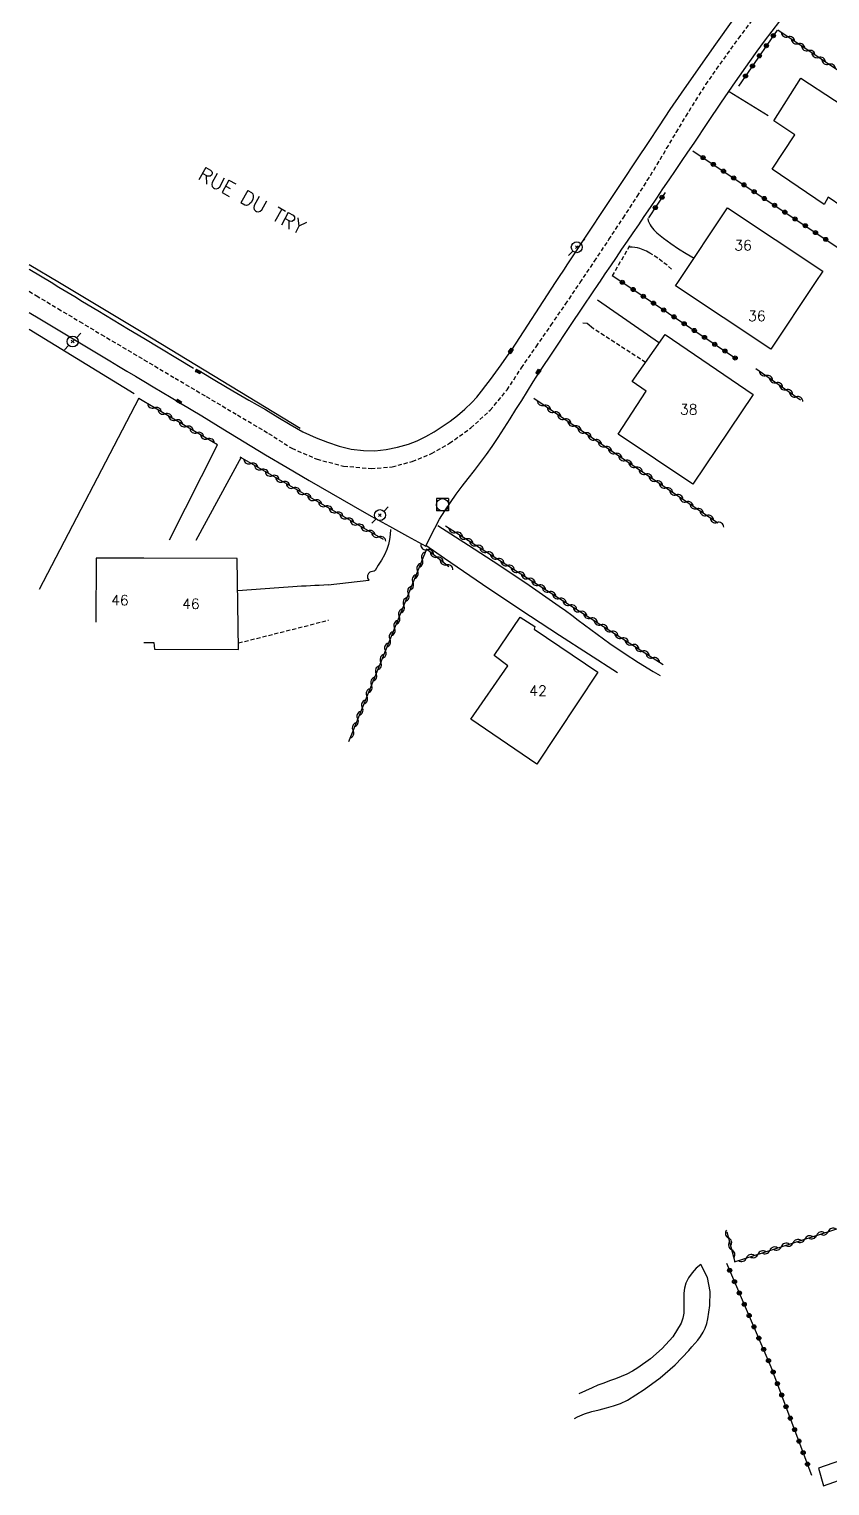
# Model space of a CAD drawing. Header units: millimetres. Extents: x 137000 to 138002, y 152999 to 154002.
# Drawn here: x 137000 to 137097.7, y 153024.1 to 153202 of the extents above; entities that cross this region are included whole.
import ezdxf
from ezdxf.enums import TextEntityAlignment as Align

# ---------------------------------------------------------------- set-up
doc = ezdxf.new("R2010")
doc.units = ezdxf.units.MM
doc.linetypes.add('DASHED', pattern=[0.75, 0.5, -0.25])
doc.layers.get('0').update_dxf_attribs({"linetype": 'CONTINUOUS'})
for name, color, linetype in [('W0001', 6, 'DASHED'), ('W0008', 7, 'CONTINUOUS'), ('W0014', 7, 'CONTINUOUS'), ('W0017', 7, 'CONTINUOUS'), ('W0071', 7, 'CONTINUOUS'), ('W0101', 7, 'CONTINUOUS'), ('W0112', 1, 'DASHED'), ('W0211', 2, 'CONTINUOUS'), ('W0214', 2, 'CONTINUOUS'), ('W0300', 7, 'CONTINUOUS'), ('W0310', 3, 'CONTINUOUS'), ('W0323', 7, 'CONTINUOUS'), ('W0330', 7, 'CONTINUOUS'), ('W0401', 7, 'CONTINUOUS'), ('W0420', 7, 'CONTINUOUS'), ('W0473', 7, 'CONTINUOUS'), ('W0989', 7, 'CONTINUOUS'), ('W0991', 7, 'CONTINUOUS')]:
    doc.layers.add(name, color=color, linetype=linetype)
doc.styles.get("Standard").update_dxf_attribs({"font": 'romans.shx', "width": 0.85})

# ---------------------------------------------------------------- blocks, each defined once
blk = doc.blocks.new('T401')
for p, q in [((-0.3, 0.3), (0, 0.3)), ((-0.3, -0.25), (-0.3, 0.3)), ((-0.3, 0.15), (0, 0.15)), ((-0.3, 0), (0, 0)), ((0, 0.3), (0, -0.25)), ((-0.3, -0.15), (0, -0.15)), ((-0.3, -0.25), (-0.3, -0.3)), ((-0.3, -0.3), (0, -0.3)), ((0, -0.3), (0, -0.25))]:
    blk.add_line(p, q)
blk = doc.blocks.new('T473')
for p, q in [((-0.166667, 0.166667), (0.166667, -0.166667)), ((-0.166667, -0.166667), (0.166667, 0.166667)), ((0.500001, 0.500001), (1.000002, 1.000002)), ((-1.000002, -1.000002), (-0.500001, -0.500001))]:
    blk.add_line(p, q)
blk.add_ellipse((0, 0), major_axis=(0.471405, 0.471405), ratio=1, start_param=5.4977871438, end_param=11.780972451)
blk = doc.blocks.new('T420')
for p, q in [((0.75, 0.75), (-0.75, 0.75)), ((-0.75, 0.75), (-0.75, -0.75)), ((0.75, 0.75), (0.75, -0.75)), ((0.75, -0.75), (-0.75, -0.75))]:
    blk.add_line(p, q)
blk.add_ellipse((0, 0), major_axis=(-0.53, 0.53), ratio=1, start_param=3.926991, end_param=10.210176)
blk = doc.blocks.new('t310o')
at = {"color": 0, "linetype": 'Continuous'}
for centre, start, end in [((-0.5, 0.38), 216.8699, 323.1304), ((0.5, -0.37), 36.8699, 143.1303)]:
    blk.add_arc(centre, 0.625, start, end, dxfattribs=at)
blk = doc.blocks.new('t323o')
at = {"color": 0, "linetype": 'Continuous'}
for radius in [0.25, 0.15]:
    blk.add_circle((0, 0), radius, dxfattribs=at)

msp = doc.modelspace()

# ---------------------------------------------------------------- linework, layer by layer
at = {"layer": 'W0001'}
for points in [[(137067.22, 153171), (137068.98, 153173.62), (137070.73, 153176.25), (137072.47, 153178.89), (137074.19, 153181.53), (137075.42, 153183.46), (137076.61, 153185.41), (137077.78, 153187.38), (137078.95, 153189.34), (137080.12, 153191.31), (137081.33, 153193.25), (137082.57, 153195.18), (137083.86, 153197.07), (137086.58, 153200.84), (137089.38, 153204.56)], [(137000, 153169.94), (137000.87, 153169.41), (137003.51, 153167.83), (137006.16, 153166.25), (137008.8, 153164.67), (137010.1, 153163.9), (137011.4, 153163.13), (137012.7, 153162.36), (137014, 153161.59)], [(137014, 153161.59), (137017.8, 153159.34), (137021.61, 153157.09), (137025.41, 153154.84), (137029.22, 153152.59), (137032.04, 153150.77), (137035.12, 153149.43), (137038.37, 153148.6), (137041.72, 153148.3), (137044.28, 153148.51), (137046.75, 153149.16), (137049.09, 153150.14), (137051.3, 153151.38), (137053.9, 153153.25), (137056.25, 153155.43), (137058.31, 153157.89), (137060.05, 153160.59), (137061.86, 153163.18), (137063.66, 153165.78), (137065.45, 153168.38), (137067.22, 153171)]]:
    msp.add_lwpolyline(points, dxfattribs=at)
at = {"layer": 'W0008'}
for points in [[(137064.22, 153171), (137064.72, 153171.76), (137065.22, 153172.52), (137065.72, 153173.28), (137066.22, 153174.04), (137068.21, 153177.06), (137070.21, 153180.07), (137072.22, 153183.09), (137074.23, 153186.1), (137075.56, 153188.11), (137076.89, 153190.13), (137078.22, 153192.14), (137079.58, 153194.13), (137081.66, 153197.13), (137083.77, 153200.11), (137085.89, 153203.08)], [(137069.57, 153171), (137069.58, 153171.02), (137069.59, 153171.03), (137069.6, 153171.05), (137069.61, 153171.06), (137070.29, 153172.07), (137070.97, 153173.07), (137071.65, 153174.07), (137072.33, 153175.07), (137073.01, 153176.07), (137073.69, 153177.07), (137074.37, 153178.07), (137075.05, 153179.07), (137075.81, 153180.19), (137076.57, 153181.32), (137077.33, 153182.44), (137078.09, 153183.56), (137078.85, 153184.68), (137079.61, 153185.8), (137080.37, 153186.92), (137081.13, 153188.04), (137082.81, 153190.54), (137084.49, 153193.04), (137086.18, 153195.53), (137087.91, 153198), (137088.81, 153199.25), (137089.72, 153200.48), (137090.65, 153201.71), (137091.58, 153202.93)], [(137002.68, 153171), (137000.1, 153172.58), (137000, 153172.64)], [(137014, 153164.16), (137012.13, 153165.28), (137010.26, 153166.41), (137008.39, 153167.54), (137006.52, 153168.67), (137005.56, 153169.25), (137004.6, 153169.83), (137003.64, 153170.41), (137002.68, 153171)], [(137048.39, 153138.81), (137048.92, 153139.93), (137049.48, 153141.02), (137050.08, 153142.1), (137050.72, 153143.15), (137051.39, 153144.17), (137052.1, 153145.16), (137052.83, 153146.14), (137053.57, 153147.1), (137054.32, 153148.06), (137055.06, 153149.03), (137055.79, 153150), (137056.49, 153150.99), (137057.24, 153152.1), (137057.97, 153153.22), (137058.68, 153154.35), (137059.39, 153155.49), (137060.09, 153156.62), (137060.8, 153157.76), (137061.51, 153158.89), (137062.24, 153160.01), (137064.05, 153162.77), (137065.88, 153165.52), (137067.72, 153168.26), (137069.57, 153171)], [(137058.9, 153162.8), (137064.22, 153171)], [(137020.04, 153160.52), (137014, 153164.16)], [(137020.89, 153160.15), (137022.86, 153158.97), (137024.84, 153157.79), (137026.82, 153156.63), (137028.82, 153155.49), (137030.33, 153154.59), (137031.84, 153153.67), (137033.39, 153152.8), (137035, 153152.06), (137036.39, 153151.52), (137037.81, 153151.04), (137039.28, 153150.68), (137040.78, 153150.49), (137042.18, 153150.48), (137043.57, 153150.63), (137044.93, 153150.91), (137046.27, 153151.29), (137047.36, 153151.7), (137048.41, 153152.21), (137049.43, 153152.79), (137050.41, 153153.42), (137051.36, 153154.08), (137052.28, 153154.79), (137053.16, 153155.54), (137054, 153156.35), (137054.61, 153157.02), (137055.19, 153157.73), (137055.73, 153158.45), (137056.28, 153159.18), (137056.95, 153160.07), (137057.6, 153160.97), (137058.25, 153161.88), (137058.88, 153162.8)]]:
    msp.add_lwpolyline(points, dxfattribs=at)
at = {"layer": 'W0014'}
for points in [[(137000, 153167.35), (137001.32, 153166.57), (137002.74, 153165.71), (137004.16, 153164.86), (137005.58, 153164.01), (137007, 153163.15), (137008.42, 153162.3), (137009.84, 153161.44), (137010.88, 153160.82), (137011.92, 153160.2), (137012.96, 153159.58), (137014, 153158.96)], [(137012.82, 153157.44), (137000, 153165.27)], [(137014, 153158.96), (137015.11, 153158.29), (137016.23, 153157.63), (137017.34, 153156.96), (137018.45, 153156.29), (137021.05, 153154.72), (137023.64, 153153.15), (137026.24, 153151.57), (137028.83, 153149.99)], [(137028.83, 153149.99), (137031.49, 153148.41), (137034.16, 153146.84), (137036.84, 153145.29), (137039.53, 153143.75), (137041.74, 153142.5), (137043.95, 153141.26), (137046.17, 153140.03), (137048.39, 153138.81)]]:
    msp.add_lwpolyline(points, dxfattribs=at)
at = {"layer": 'W0017'}
for points in [[(137085.42, 153194.35), (137090.17, 153191.41)], [(137075.47, 153178.82), (137075.54, 153178.56), (137075.63, 153178.31), (137075.75, 153178.08), (137075.89, 153177.85), (137076.22, 153177.45), (137076.6, 153177.09), (137077, 153176.76), (137077.4, 153176.44), (137078.29, 153175.77), (137079.21, 153175.14), (137080.15, 153174.54), (137081.12, 153173.99)], [(137069.35, 153168.9), (137076.89, 153163.64)], [(137068.87, 153165.37), (137068.08, 153166), (137067.54, 153166.04)], [(137017.14, 153139.58), (137022.96, 153151.2)], [(137025.87, 153149.69), (137020.32, 153139.49)], [(137049.85, 153141.33), (137053.6, 153138.95), (137057.32, 153136.52), (137061.01, 153134.04), (137064.67, 153131.51), (137065.45, 153130.95), (137066.23, 153130.38), (137067, 153129.8), (137067.76, 153129.22), (137068.53, 153128.64), (137069.29, 153128.06), (137070.07, 153127.49), (137070.86, 153126.94), (137072.59, 153125.77), (137074.35, 153124.63), (137076.12, 153123.52), (137076.98, 153123.01)], [(137044.1, 153140.87), (137044.06, 153140.24), (137043.97, 153139.63), (137043.83, 153139.02), (137043.64, 153138.42), (137043.35, 153137.75), (137042.99, 153137.1), (137042.6, 153136.48), (137042.21, 153135.86), (137042.08, 153135.75), (137041.89, 153135.71), (137041.69, 153135.7), (137041.56, 153135.65), (137041.39, 153135.47), (137041.27, 153135.23), (137041.27, 153134.93), (137041.45, 153134.67), (137041.45, 153134.66), (137041.46, 153134.66), (137041.46, 153134.67), (137041.47, 153134.67), (137041.47, 153134.67), (137041.47, 153134.68), (137041.46, 153134.68), (137041.46, 153134.68)], [(137048.39, 153138.95), (137050.69, 153137.34), (137053, 153135.75), (137055.32, 153134.17), (137057.65, 153132.6), (137061.16, 153130.27), (137064.69, 153127.95), (137068.23, 153125.66), (137071.79, 153123.39)], [(137036.48, 153134.1), (137035.94, 153134.06), (137035.4, 153134.03), (137034.86, 153134), (137034.32, 153133.97), (137033.78, 153133.95), (137033.24, 153133.92), (137032.7, 153133.89), (137032.16, 153133.86), (137030.48, 153133.74), (137028.81, 153133.62), (137027.14, 153133.49), (137025.46, 153133.35)], [(137036.48, 153134.1), (137041.45, 153134.67)]]:
    msp.add_lwpolyline(points, dxfattribs=at)
at = {"layer": 'W0071'}
msp.add_lwpolyline([(137121.15, 153034.9), (137096.3, 153026.24), (137096.9, 153024.06), (137117.54, 153031.41)], dxfattribs=at)
at = {"layer": 'W0101'}
for points in [[(137094.16, 153195.99), (137106.48, 153187.92), (137100.8, 153179.16), (137097.47, 153181.42), (137096.98, 153180.55), (137090.66, 153184.84), (137093.42, 153189.04), (137090.84, 153190.76)], [(137077.6, 153164.66), (137088.34, 153157.36), (137080.96, 153146.39), (137071.87, 153152.49), (137075.27, 153157.75), (137073.57, 153158.91)], [(137053.88, 153117.7), (137058.41, 153124.21), (137056.75, 153125.46), (137059.91, 153130.13), (137061.71, 153129.02), (137061.63, 153128.67), (137069.4, 153123.43), (137061.96, 153112.18)]]:
    msp.add_lwpolyline(points, close=True, dxfattribs=at)
for points in [[(137079.13, 153171), (137085.21, 153180.13)], [(137085.21, 153180.13), (137096.82, 153172.4), (137095.89, 153171)], [(137095.89, 153171), (137090.48, 153162.88), (137078.87, 153170.61), (137079.13, 153171)], [(137014, 153137.36), (137008.18, 153137.37), (137008.13, 153129.53)], [(137025.36, 153137.33), (137014, 153137.36)], [(137014, 153127.07), (137015.23, 153127.05), (137015.29, 153126.25), (137025.55, 153126.2), (137025.36, 153137.33)]]:
    msp.add_lwpolyline(points, dxfattribs=at)
at = {"layer": 'W0112'}
for points in [[(137073.26, 153175.48), (137071.13, 153171.83)], [(137078.39, 153172.65), (137077.85, 153173.12), (137077.28, 153173.56), (137076.69, 153173.98), (137076.08, 153174.38), (137075.71, 153174.61), (137075.32, 153174.83), (137074.92, 153175.02), (137074.51, 153175.18), (137074.21, 153175.26), (137073.9, 153175.31), (137073.59, 153175.34), (137073.28, 153175.35)], [(137075.21, 153161.24), (137068.87, 153165.37)], [(137025.55, 153127), (137036.52, 153129.78)]]:
    msp.add_lwpolyline(points, dxfattribs=at)
at = {"layer": 'W0211'}
msp.add_lwpolyline([(137081.95, 153051.11), (137081.38, 153050.64), (137080.88, 153050.09), (137080.46, 153049.48), (137080.13, 153048.82), (137079.95, 153048.22), (137079.87, 153047.6), (137079.86, 153046.99), (137079.88, 153046.38), (137079.89, 153045.77), (137079.87, 153045.14), (137079.77, 153044.52), (137079.56, 153043.93), (137078.55, 153042.26), (137077.25, 153040.82), (137075.8, 153039.57), (137074.27, 153038.46), (137073.62, 153038.05), (137072.94, 153037.7), (137072.24, 153037.4), (137071.52, 153037.13), (137070.81, 153036.87), (137070.1, 153036.62), (137069.4, 153036.35), (137068.7, 153036.04), (137067.06, 153035.31)], dxfattribs=at)
at = {"layer": 'W0214'}
msp.add_lwpolyline([(137066.55, 153032.27), (137066.92, 153032.49), (137067.77, 153032.85), (137068.65, 153033.13), (137069.54, 153033.36), (137070.42, 153033.58), (137071.3, 153033.82), (137072.16, 153034.13), (137072.99, 153034.53), (137075.04, 153035.81), (137076.99, 153037.25), (137078.81, 153038.85), (137080.48, 153040.6), (137080.85, 153041.02), (137081.21, 153041.44), (137081.57, 153041.87), (137081.91, 153042.32), (137082.22, 153042.81), (137082.48, 153043.32), (137082.69, 153043.87), (137082.82, 153044.44), (137083.03, 153046.07), (137083.07, 153047.78), (137082.76, 153049.52), (137081.95, 153051.11)], dxfattribs=at)
at = {"layer": 'W0300'}
msp.add_lwpolyline([(137013.39, 153156.91), (137001.21, 153133.53)], dxfattribs=at)
at = {"layer": 'W0310'}
for points in [[(137115.01, 153186), (137112.61, 153187.58), (137091.34, 153201.85)], [(137088.67, 153160.5), (137094.12, 153156.68)], [(137014, 153156.49), (137013.4, 153156.84)], [(137022.98, 153151.2), (137014, 153156.49)], [(137084.04, 153141.64), (137061.57, 153156.86)], [(137043.24, 153139.62), (137025.75, 153149.67)], [(137050.78, 153141.3), (137077.34, 153124.37)], [(137051.22, 153136.31), (137048.47, 153138.46), (137038.95, 153114.93)], [(137086.07, 153051.42), (137123.82, 153063.61), (137122.52, 153068.33), (137121.75, 153072.73), (137120.67, 153094.36), (137117.39, 153094.1)], [(137085.14, 153055.07), (137086.09, 153051.43)]]:
    msp.add_lwpolyline(points, dxfattribs=at)
at = {"layer": 'W0323'}
for points in [[(137091.27, 153201.85), (137086.54, 153194.99)], [(137080.97, 153187.11), (137101.88, 153173.15), (137104.12, 153171.62)], [(137077.58, 153182), (137075.58, 153178.91)], [(137071.12, 153171.89), (137072.44, 153171)], [(137072.44, 153171), (137086.29, 153161.7)], [(137095.49, 153025.31), (137090.55, 153038.54), (137085.11, 153051.22)]]:
    msp.add_lwpolyline(points, dxfattribs=at)
at = {"layer": 'W0330'}
for points in [[(137000, 153173.21), (137003.7, 153171)], [(137003.7, 153171), (137013.46, 153165.17), (137014, 153164.84)], [(137014, 153164.84), (137033.06, 153153.22)]]:
    msp.add_lwpolyline(points, dxfattribs=at)

# ---------------------------------------------------------------- block references
at = {"layer": 'W0310'}
for p, rotation in [((137092.58, 153201.02), 146.1498732172484), ((137093.83, 153200.18), 146.1498732172484), ((137095.07, 153199.34), 146.1498732172484), ((137096.32, 153198.51), 146.1498732172484), ((137097.56, 153197.67), 146.1498732172484), ((137089.9, 153159.64), 324.9454628092199), ((137091.13, 153158.78), 324.9454628092199), ((137092.35, 153157.92), 324.9454628092199), ((137093.58, 153157.05), 324.9454628092199), ((137015.29, 153155.73), 149.5138004162425), ((137016.59, 153154.97), 149.5138004162425), ((137062.81, 153156.02), 145.8983109055829), ((137064.05, 153155.18), 145.8983109055829), ((137017.88, 153154.21), 149.5138004162425), ((137019.17, 153153.45), 149.5138004162425), ((137065.29, 153154.34), 145.8983109055829), ((137066.54, 153153.5), 145.8983109055829), ((137020.46, 153152.68), 149.5138004162425), ((137021.76, 153151.92), 149.5138004162425), ((137067.78, 153152.65), 145.8983109055829), ((137069.02, 153151.81), 145.8983109055829), ((137070.26, 153150.97), 145.8983109055829), ((137071.5, 153150.13), 145.8983109055829), ((137072.75, 153149.29), 145.8983109055829), ((137027.05, 153148.92), 150.1054067394952), ((137028.35, 153148.18), 150.1054067394952), ((137029.65, 153147.43), 150.1054067394952), ((137073.99, 153148.45), 145.8983109055829), ((137075.23, 153147.61), 145.8983109055829), ((137030.95, 153146.68), 150.1054067394952), ((137032.25, 153145.93), 150.1054067394952), ((137076.47, 153146.77), 145.8983109055829), ((137077.71, 153145.93), 145.8983109055829), ((137033.55, 153145.19), 150.1054067394952), ((137034.85, 153144.44), 150.1054067394952), ((137078.96, 153145.09), 145.8983109055829), ((137080.2, 153144.24), 145.8983109055829), ((137036.16, 153143.69), 150.1054067394952), ((137037.46, 153142.94), 150.1054067394952), ((137038.76, 153142.2), 150.1054067394952), ((137081.44, 153143.4), 145.8983109055829), ((137082.68, 153142.56), 145.8983109055829), ((137040.06, 153141.45), 150.1054067394952), ((137041.36, 153140.7), 150.1054067394952), ((137052.05, 153140.49), 327.4750000374136), ((137083.92, 153141.72), 145.8983109055829), ((137042.66, 153139.95), 150.1054067394952), ((137053.31, 153139.69), 327.4750000374136), ((137054.58, 153138.88), 327.4750000374136), ((137047.95, 153137.18), 247.9839093129289), ((137048.56, 153138.39), 141.9810574069051), ((137049.74, 153137.47), 141.9810574069051), ((137055.84, 153138.07), 327.4750000374136), ((137057.11, 153137.27), 327.4750000374136), ((137047.38, 153135.79), 247.9839093129289), ((137050.92, 153136.54), 141.9810574069051), ((137058.37, 153136.46), 327.4750000374136), ((137059.64, 153135.65), 327.4750000374136), ((137046.26, 153133), 247.9839093129289), ((137046.82, 153134.39), 247.9839093129289), ((137060.9, 153134.85), 327.4750000374136), ((137062.16, 153134.04), 327.4750000374136), ((137063.43, 153133.23), 327.4750000374136), ((137045.7, 153131.61), 247.9839093129289), ((137064.69, 153132.43), 327.4750000374136), ((137065.96, 153131.62), 327.4750000374136), ((137045.14, 153130.22), 247.9839093129289), ((137067.22, 153130.82), 327.4750000374136), ((137068.49, 153130.01), 327.4750000374136), ((137044.57, 153128.83), 247.9839093129289), ((137069.75, 153129.2), 327.4750000374136), ((137071.02, 153128.4), 327.4750000374136), ((137043.45, 153126.05), 247.9839093129289), ((137044.01, 153127.44), 247.9839093129289), ((137072.28, 153127.59), 327.4750000374136), ((137073.55, 153126.78), 327.4750000374136), ((137042.89, 153124.66), 247.9839093129289), ((137074.81, 153125.98), 327.4750000374136), ((137076.08, 153125.17), 327.4750000374136), ((137042.32, 153123.27), 247.9839093129289), ((137041.2, 153120.49), 247.9839093129289), ((137041.76, 153121.88), 247.9839093129289), ((137040.64, 153119.1), 247.9839093129289), ((137040.07, 153117.71), 247.9839093129289), ((137039.51, 153116.32), 247.9839093129289), ((137097.49, 153055.11), 17.89231005741239), ((137085.33, 153054.33), 284.6912679574528), ((137085.71, 153052.88), 284.6912679574528), ((137093.21, 153053.73), 17.89231005741239), ((137094.64, 153054.19), 17.89231005741239), ((137096.07, 153054.65), 17.89231005741239), ((137087.5, 153051.88), 17.89231005741239), ((137088.93, 153052.34), 17.89231005741239), ((137090.36, 153052.81), 17.89231005741239), ((137091.78, 153053.27), 17.89231005741239)]:
    msp.add_blockref('t310o', p, dxfattribs=dict(at, rotation=rotation))
at = {"layer": 'W0323'}
for p, rotation in [((137090.8, 153201.16), 235.3922863371215), ((137089.95, 153199.93), 235.3922863371215), ((137089.1, 153198.7), 235.3922863371215), ((137087.4, 153196.23), 235.3922863371215), ((137088.25, 153197.46), 235.3922863371215), ((137082.22, 153186.27), 326.2833864616401), ((137083.47, 153185.44), 326.2833864616401), ((137084.71, 153184.61), 326.2833864616401), ((137085.96, 153183.78), 326.2833864616401), ((137087.21, 153182.94), 326.2833864616401), ((137088.46, 153182.11), 326.2833864616401), ((137076.4, 153180.17), 237.1701907806583), ((137077.21, 153181.43), 237.1701907806583), ((137089.7, 153181.28), 326.2833864616401), ((137090.95, 153180.44), 326.2833864616401), ((137092.2, 153179.61), 326.2833864616401), ((137093.45, 153178.78), 326.2833864616401), ((137094.7, 153177.95), 326.2833864616401), ((137095.94, 153177.11), 326.2833864616401), ((137097.19, 153176.28), 326.2833864616401), ((137072.37, 153171.05), 326.1177034237704), ((137073.69, 153170.16), 326.1177034238647), ((137074.93, 153169.33), 326.1177034238647), ((137076.18, 153168.49), 326.1177034238647), ((137077.42, 153167.66), 326.1177034238647), ((137078.67, 153166.82), 326.1177034238647), ((137079.91, 153165.98), 326.1177034238647), ((137081.16, 153165.15), 326.1177034238647), ((137082.4, 153164.31), 326.1177034238647), ((137083.65, 153163.47), 326.1177034238647), ((137084.89, 153162.64), 326.1177034238647), ((137086.14, 153161.8), 326.1177034238647), ((137085.47, 153050.37), 113.2449326380401), ((137086.06, 153048.99), 113.2449326380401), ((137086.65, 153047.62), 113.2449326380401), ((137087.25, 153046.24), 113.2449326380401), ((137087.84, 153044.86), 113.2449326380401), ((137088.43, 153043.48), 113.2449326380401), ((137089.02, 153042.1), 113.2449326380401), ((137089.61, 153040.72), 113.2449326380401), ((137090.21, 153039.35), 113.2449326380401), ((137090.77, 153037.96), 110.4601154350751), ((137091.29, 153036.55), 110.4601154350751), ((137091.82, 153035.15), 110.4601154350751), ((137092.34, 153033.74), 110.4601154350751), ((137092.87, 153032.33), 110.4601154350751), ((137093.39, 153030.93), 110.4601154350751), ((137093.92, 153029.52), 110.4601154350751), ((137094.44, 153028.12), 110.4601154350751), ((137094.96, 153026.71), 110.4601154350751)]:
    msp.add_blockref('t323o', p, dxfattribs=dict(at, rotation=rotation))
at = {"layer": 'W0401'}
for p, rotation in [((137058.89, 153162.6), 325.7784334090129), ((137020.54, 153160.02), 242.5064301992803), ((137062.25, 153160.02), 326.8834419035051), ((137018.19, 153156.36), 238.9315501688307)]:
    msp.add_blockref('T401', p, dxfattribs=dict(at, rotation=rotation))
at = {"layer": 'W0420'}
msp.add_blockref('T420', (137050.43, 153143.88), dxfattribs=at)
at = {"layer": 'W0473'}
for p in [(137066.81, 153175.32), (137005.31, 153163.81), (137042.8, 153142.61)]:
    msp.add_blockref('T473', p, dxfattribs=at)

# ---------------------------------------------------------------- texts
at = {"layer": 'W0989'}
msp.add_text('RUE DU TRY', height=1.75, rotation=331.2486, dxfattribs=at).set_placement((137027.18, 153180.99), align=Align.MIDDLE_CENTER)
at = {"layer": 'W0991'}
for s, p in [('36', (137087.11, 153175.56)), ('36', (137088.79, 153166.94)), ('38', (137080.47, 153155.52)), ('46', (137011.07, 153132.22)), ('46', (137019.73, 153131.78)), ('42', (137062.09, 153121.16))]:
    msp.add_text(s, height=1.25, dxfattribs=at).set_placement(p, align=Align.MIDDLE_CENTER)

doc.saveas('drawing.dxf')
